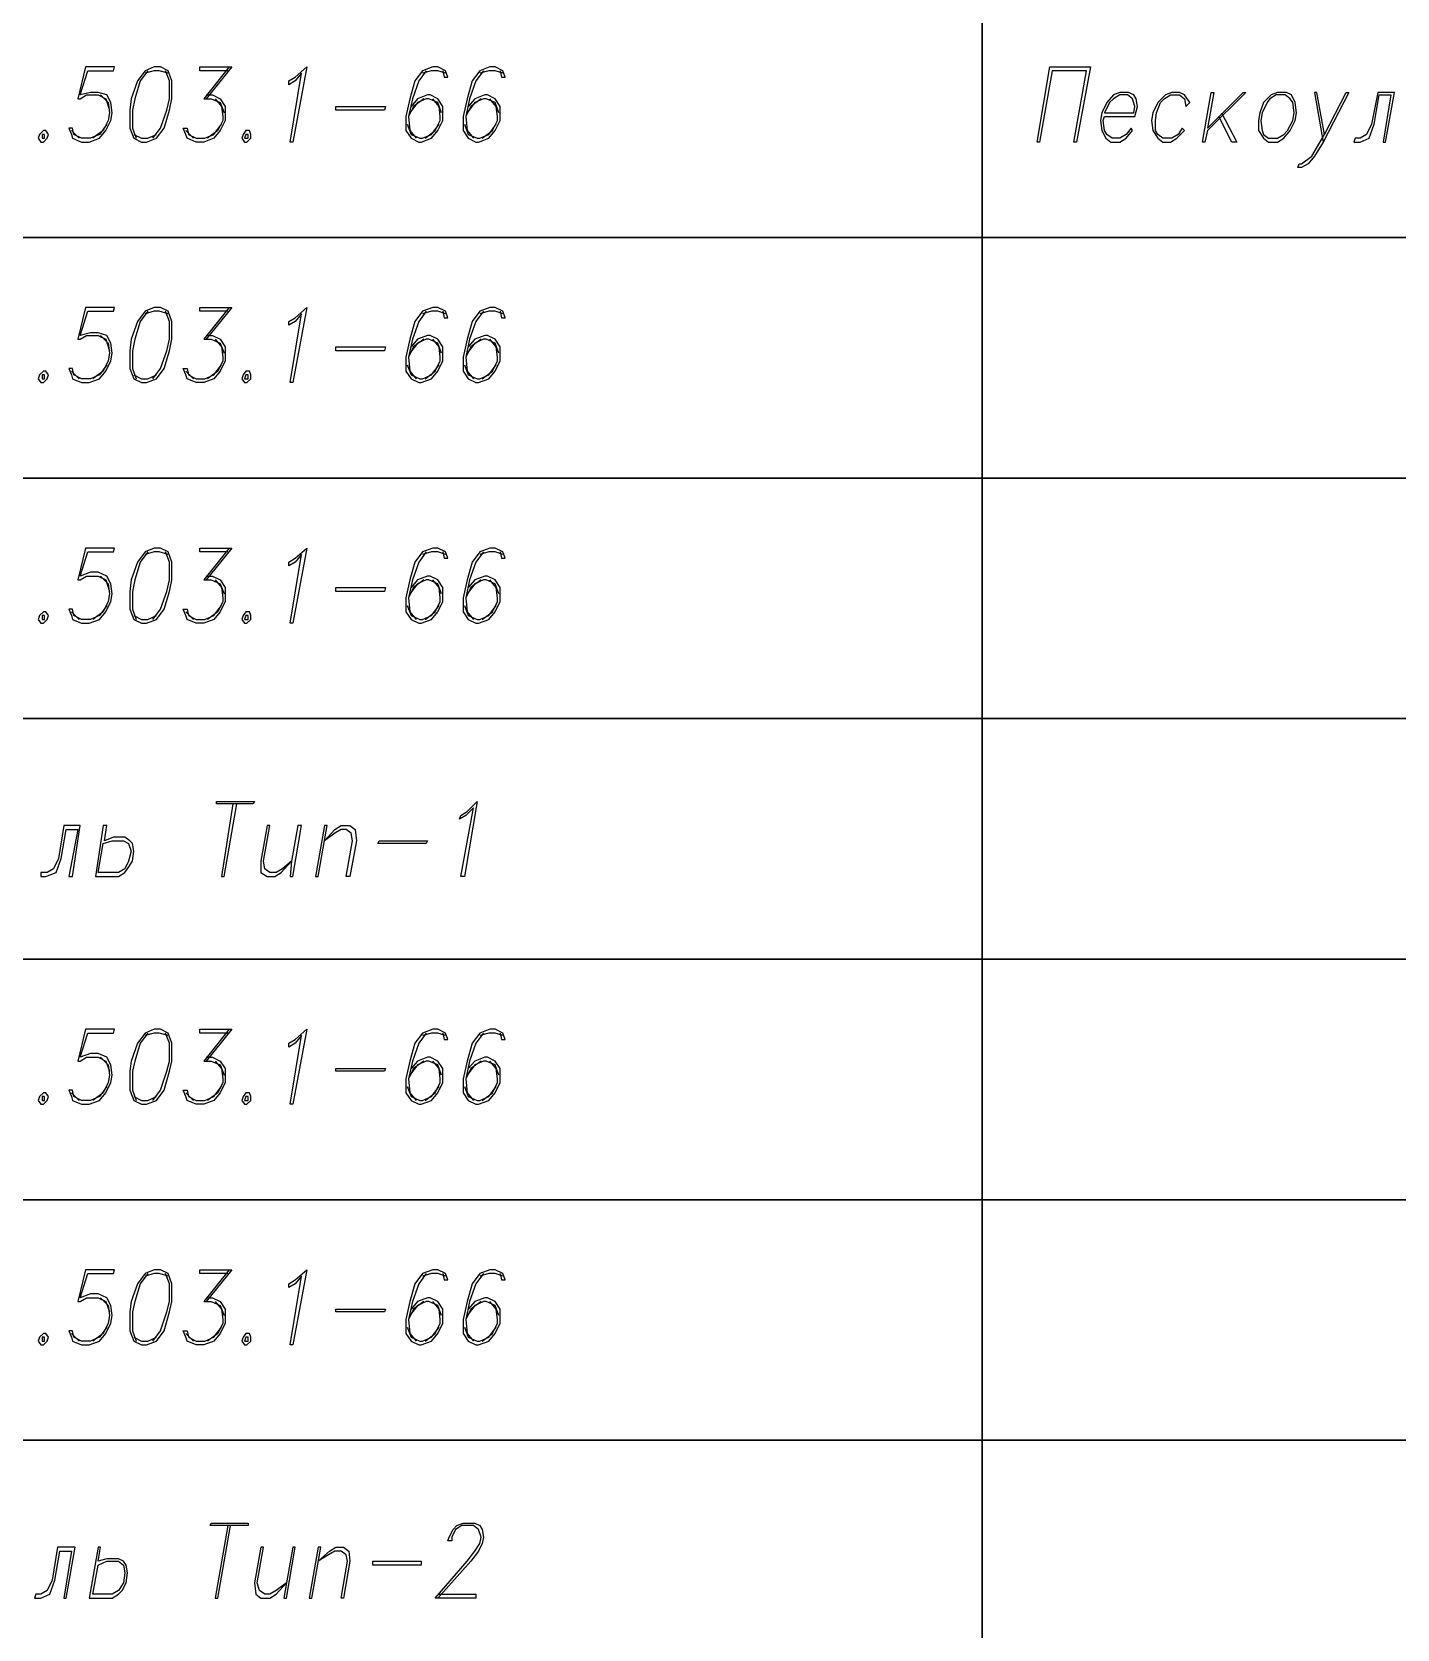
# Model space of a CAD drawing. Header units: millimetres. Extents: x 4241 to 6572, y 870 to 1291.
# Drawn here: x 5737 to 5782.4, y 1027.2 to 1080.4 of the extents above; entities that cross this region are included whole.
import ezdxf

# ---------------------------------------------------------------- set-up
doc = ezdxf.new("R2010")
doc.units = ezdxf.units.MM
doc.layers.add('PDF _0', color=7, linetype='Continuous')

msp = doc.modelspace()

# ---------------------------------------------------------------- linework, layer by layer
at = {"layer": 'PDF _0', "lineweight": 30}
for points in [[(5768.6446, 1176.5266), (5768.6446, 977.5531)], [(5693.6273, 1073.5261), (5883.6259, 1073.5261)], [(5693.6273, 1065.5248), (5883.6259, 1065.5248)], [(5693.6273, 1057.5235), (5883.6259, 1057.5235)], [(5693.6273, 1049.5222), (5883.6259, 1049.5222)], [(5693.6273, 1041.521), (5883.6259, 1041.521)], [(5693.6273, 1033.5197), (5883.6259, 1033.5197)]]:
    msp.add_lwpolyline(points, dxfattribs=at)
at = {"layer": 'PDF _0', "lineweight": 25}
for points in [[(5739.5183, 1077.2939), (5739.2643, 1076.9552), (5738.9679, 1076.8282), (5738.6716, 1076.8282), (5738.4176, 1076.9552), (5738.3752, 1077.1669), (5738.2482, 1077.1669), (5738.3329, 1076.9552), (5738.3752, 1076.8282), (5738.6716, 1076.7012), (5738.9256, 1076.7012), (5739.2643, 1076.8282), (5739.4759, 1077.0822), (5739.6453, 1077.4209), (5739.6876, 1077.6749), (5739.6453, 1078.0135), (5739.5183, 1078.2676), (5739.2219, 1078.3522), (5738.9679, 1078.3522), (5738.6292, 1078.2676), (5738.8832, 1079.0719), (5739.7299, 1079.0719), (5739.7723, 1079.1989), (5738.7986, 1079.1989), (5738.5446, 1078.1406), (5738.6292, 1078.1406), (5738.8409, 1078.2676), (5739.2219, 1078.2676), (5739.4759, 1078.1406), (5739.6029, 1077.7595)], [(5740.873, 1079.0719), (5740.619, 1078.7332), (5740.4496, 1078.1406), (5740.365, 1077.7595), (5740.365, 1077.1669), (5740.492, 1076.8282)], [(5741.5503, 1078.9872), (5741.254, 1079.0719), (5741.0847, 1079.0719), (5740.7883, 1078.9872)], [(5741.0423, 1076.8282), (5741.2963, 1077.1669), (5741.508, 1077.7595), (5741.5927, 1078.1406), (5741.5927, 1078.7332), (5741.4657, 1079.0719)], [(5743.5401, 1079.0719), (5742.6087, 1079.0719), (5742.6087, 1079.1989), (5743.6671, 1079.1989), (5742.8204, 1078.1406)], [(5743.5824, 1079.1989), (5742.7357, 1078.1406), (5742.9897, 1078.1406), (5743.2861, 1078.0135), (5743.4131, 1077.6749)], [(5750.6947, 1079.0719), (5750.737, 1078.8602), (5750.864, 1078.8602), (5750.7793, 1079.0719), (5750.5253, 1079.1989), (5750.356, 1079.1989), (5750.0173, 1079.0719), (5749.7633, 1078.7332), (5749.5939, 1078.1406), (5749.4669, 1077.5479), (5749.4669, 1077.0822), (5749.6363, 1076.8282), (5749.8903, 1076.7012), (5749.975, 1076.7012), (5750.3136, 1076.8282), (5750.5253, 1077.0822), (5750.6947, 1077.4209), (5750.6947, 1077.5479), (5750.6947, 1077.8865), (5750.5253, 1078.1406), (5750.2713, 1078.2676), (5750.1866, 1078.2676), (5749.848, 1078.1406), (5749.6363, 1077.8865)], [(5750.1443, 1079.0719), (5749.8903, 1078.7332), (5749.6786, 1078.1406), (5749.5516, 1077.5479), (5749.5939, 1077.0822), (5749.8056, 1076.8282)], [(5750.7793, 1078.9872), (5750.5253, 1079.0719), (5750.3136, 1079.0719), (5750.0173, 1078.9872)], [(5752.5997, 1079.0719), (5752.6421, 1078.8602), (5752.7691, 1078.8602), (5752.6844, 1079.0719), (5752.4304, 1079.1989), (5752.261, 1079.1989), (5751.9224, 1079.0719), (5751.6684, 1078.7332), (5751.499, 1078.1406), (5751.372, 1077.5479), (5751.372, 1077.0822), (5751.5414, 1076.8282), (5751.7954, 1076.7012), (5751.88, 1076.7012), (5752.2187, 1076.8282), (5752.4304, 1077.0822), (5752.5997, 1077.4209), (5752.5997, 1077.5479), (5752.5997, 1077.8865), (5752.4304, 1078.1406), (5752.1764, 1078.2676), (5752.0917, 1078.2676), (5751.753, 1078.1406), (5751.5414, 1077.8865)], [(5752.0494, 1079.0719), (5751.7954, 1078.7332), (5751.5837, 1078.1406), (5751.4567, 1077.5479), (5751.499, 1077.0822), (5751.7107, 1076.8282)], [(5752.6844, 1078.9872), (5752.4304, 1079.0719), (5752.2187, 1079.0719), (5751.9224, 1078.9872)], [(5739.3066, 1078.2676), (5739.5606, 1078.0135), (5739.6029, 1077.6749), (5739.5606, 1077.4209), (5739.3913, 1077.0822), (5739.0526, 1076.8282)], [(5742.8204, 1078.2676), (5743.0321, 1078.2676), (5743.2861, 1078.1406), (5743.4554, 1077.8865), (5743.4554, 1077.5479), (5743.4554, 1077.4209), (5743.2861, 1077.0822), (5743.0744, 1076.8282), (5742.7357, 1076.7012), (5742.4817, 1076.7012), (5742.1854, 1076.8282), (5742.143, 1076.9552), (5742.0584, 1077.1669), (5742.1854, 1077.1669), (5742.2277, 1076.9552), (5742.4817, 1076.8282), (5742.778, 1076.8282), (5743.0744, 1076.9552), (5743.3284, 1077.2939)], [(5743.1167, 1078.1406), (5743.3284, 1077.8865), (5743.3707, 1077.5479), (5743.3707, 1077.4209), (5743.2014, 1077.0822), (5742.8627, 1076.8282)], [(5750.0596, 1078.1406), (5749.721, 1077.8865), (5749.5516, 1077.5479)], [(5750.6523, 1077.6749), (5750.5253, 1078.0135), (5750.229, 1078.1406), (5750.1443, 1078.1406), (5749.848, 1078.0135), (5749.5939, 1077.6749)], [(5750.102, 1076.8282), (5750.4406, 1077.0822), (5750.61, 1077.4209), (5750.61, 1077.5479), (5750.5677, 1077.8865), (5750.356, 1078.1406)], [(5751.9647, 1078.1406), (5751.626, 1077.8865), (5751.4567, 1077.5479)], [(5752.5574, 1077.6749), (5752.4304, 1078.0135), (5752.134, 1078.1406), (5752.0494, 1078.1406), (5751.753, 1078.0135), (5751.499, 1077.6749)], [(5752.007, 1076.8282), (5752.3457, 1077.0822), (5752.5151, 1077.4209), (5752.5151, 1077.5479), (5752.4727, 1077.8865), (5752.261, 1078.1406)], [(5780.0327, 1076.9552), (5780.7524, 1078.3522), (5780.837, 1078.3522), (5779.9903, 1076.7012), (5779.694, 1076.2355), (5779.4823, 1075.9815), (5779.2706, 1075.8545), (5779.1436, 1075.8545), (5779.186, 1075.9815), (5779.2706, 1075.9815), (5779.6093, 1076.2355), (5780.0327, 1076.9552), (5779.7787, 1078.3522), (5779.694, 1078.3522), (5779.9903, 1076.7012)], [(5776.6036, 1077.6749), (5777.1116, 1076.7012), (5776.9422, 1076.7012), (5776.5189, 1077.5479)], [(5738.5869, 1076.8282), (5738.3329, 1077.0822)], [(5740.4073, 1076.9552), (5740.6613, 1076.8282), (5740.873, 1076.8282), (5741.1693, 1076.9552)], [(5742.397, 1076.8282), (5742.143, 1077.0822)], [(5749.5093, 1077.2939), (5749.6363, 1076.9552), (5749.9326, 1076.8282), (5750.0173, 1076.8282), (5750.3136, 1076.9552), (5750.5677, 1077.2939)], [(5751.4143, 1077.2939), (5751.5414, 1076.9552), (5751.8377, 1076.8282), (5751.9224, 1076.8282), (5752.2187, 1076.9552), (5752.4727, 1077.2939)], [(5739.5183, 1069.2926), (5739.2643, 1068.9539), (5738.9679, 1068.8269), (5738.6716, 1068.8269), (5738.4176, 1068.9539), (5738.3752, 1069.1656), (5738.2482, 1069.1656), (5738.3329, 1068.9539), (5738.3752, 1068.8269), (5738.6716, 1068.6999), (5738.9256, 1068.6999), (5739.2643, 1068.8269), (5739.4759, 1069.0809), (5739.6453, 1069.4196), (5739.6876, 1069.6736), (5739.6453, 1070.0123), (5739.5183, 1070.2663), (5739.2219, 1070.351), (5738.9679, 1070.351), (5738.6292, 1070.2663), (5738.8832, 1071.0706), (5739.7299, 1071.0706), (5739.7723, 1071.1976), (5738.7986, 1071.1976), (5738.5446, 1070.1393), (5738.6292, 1070.1393), (5738.8409, 1070.2663), (5739.2219, 1070.2663), (5739.4759, 1070.1393), (5739.6029, 1069.7583)], [(5740.873, 1071.0706), (5740.619, 1070.732), (5740.4496, 1070.1393), (5740.365, 1069.7583), (5740.365, 1069.1656), (5740.492, 1068.8269)], [(5741.5503, 1070.986), (5741.254, 1071.0706), (5741.0847, 1071.0706), (5740.7883, 1070.986)], [(5741.0423, 1068.8269), (5741.2963, 1069.1656), (5741.508, 1069.7583), (5741.5927, 1070.1393), (5741.5927, 1070.732), (5741.4657, 1071.0706)], [(5743.5401, 1071.0706), (5742.6087, 1071.0706), (5742.6087, 1071.1976), (5743.6671, 1071.1976), (5742.8204, 1070.1393)], [(5743.5824, 1071.1976), (5742.7357, 1070.1393), (5742.9897, 1070.1393), (5743.2861, 1070.0123), (5743.4131, 1069.6736)], [(5750.6947, 1071.0706), (5750.737, 1070.859), (5750.864, 1070.859), (5750.7793, 1071.0706), (5750.5253, 1071.1976), (5750.356, 1071.1976), (5750.0173, 1071.0706), (5749.7633, 1070.732), (5749.5939, 1070.1393), (5749.4669, 1069.5466), (5749.4669, 1069.0809), (5749.6363, 1068.8269), (5749.8903, 1068.6999), (5749.975, 1068.6999), (5750.3136, 1068.8269), (5750.5253, 1069.0809), (5750.6947, 1069.4196), (5750.6947, 1069.5466), (5750.6947, 1069.8853), (5750.5253, 1070.1393), (5750.2713, 1070.2663), (5750.1866, 1070.2663), (5749.848, 1070.1393), (5749.6363, 1069.8853)], [(5750.1443, 1071.0706), (5749.8903, 1070.732), (5749.6786, 1070.1393), (5749.5516, 1069.5466), (5749.5939, 1069.0809), (5749.8056, 1068.8269)], [(5750.7793, 1070.986), (5750.5253, 1071.0706), (5750.3136, 1071.0706), (5750.0173, 1070.986)], [(5752.5997, 1071.0706), (5752.6421, 1070.859), (5752.7691, 1070.859), (5752.6844, 1071.0706), (5752.4304, 1071.1976), (5752.261, 1071.1976), (5751.9224, 1071.0706), (5751.6684, 1070.732), (5751.499, 1070.1393), (5751.372, 1069.5466), (5751.372, 1069.0809), (5751.5414, 1068.8269), (5751.7954, 1068.6999), (5751.88, 1068.6999), (5752.2187, 1068.8269), (5752.4304, 1069.0809), (5752.5997, 1069.4196), (5752.5997, 1069.5466), (5752.5997, 1069.8853), (5752.4304, 1070.1393), (5752.1764, 1070.2663), (5752.0917, 1070.2663), (5751.753, 1070.1393), (5751.5414, 1069.8853)], [(5752.0494, 1071.0706), (5751.7954, 1070.732), (5751.5837, 1070.1393), (5751.4567, 1069.5466), (5751.499, 1069.0809), (5751.7107, 1068.8269)], [(5752.6844, 1070.986), (5752.4304, 1071.0706), (5752.2187, 1071.0706), (5751.9224, 1070.986)], [(5739.3066, 1070.2663), (5739.5606, 1070.0123), (5739.6029, 1069.6736), (5739.5606, 1069.4196), (5739.3913, 1069.0809), (5739.0526, 1068.8269)], [(5742.8204, 1070.2663), (5743.0321, 1070.2663), (5743.2861, 1070.1393), (5743.4554, 1069.8853), (5743.4554, 1069.5466), (5743.4554, 1069.4196), (5743.2861, 1069.0809), (5743.0744, 1068.8269), (5742.7357, 1068.6999), (5742.4817, 1068.6999), (5742.1854, 1068.8269), (5742.143, 1068.9539), (5742.0584, 1069.1656), (5742.1854, 1069.1656), (5742.2277, 1068.9539), (5742.4817, 1068.8269), (5742.778, 1068.8269), (5743.0744, 1068.9539), (5743.3284, 1069.2926)], [(5743.1167, 1070.1393), (5743.3284, 1069.8853), (5743.3707, 1069.5466), (5743.3707, 1069.4196), (5743.2014, 1069.0809), (5742.8627, 1068.8269)], [(5750.0596, 1070.1393), (5749.721, 1069.8853), (5749.5516, 1069.5466)], [(5750.6523, 1069.6736), (5750.5253, 1070.0123), (5750.229, 1070.1393), (5750.1443, 1070.1393), (5749.848, 1070.0123), (5749.5939, 1069.6736)], [(5750.102, 1068.8269), (5750.4406, 1069.0809), (5750.61, 1069.4196), (5750.61, 1069.5466), (5750.5677, 1069.8853), (5750.356, 1070.1393)], [(5751.9647, 1070.1393), (5751.626, 1069.8853), (5751.4567, 1069.5466)], [(5752.5574, 1069.6736), (5752.4304, 1070.0123), (5752.134, 1070.1393), (5752.0494, 1070.1393), (5751.753, 1070.0123), (5751.499, 1069.6736)], [(5752.007, 1068.8269), (5752.3457, 1069.0809), (5752.5151, 1069.4196), (5752.5151, 1069.5466), (5752.4727, 1069.8853), (5752.261, 1070.1393)], [(5738.5869, 1068.8269), (5738.3329, 1069.0809)], [(5740.4073, 1068.9539), (5740.6613, 1068.8269), (5740.873, 1068.8269), (5741.1693, 1068.9539)], [(5742.397, 1068.8269), (5742.143, 1069.0809)], [(5749.5093, 1069.2926), (5749.6363, 1068.9539), (5749.9326, 1068.8269), (5750.0173, 1068.8269), (5750.3136, 1068.9539), (5750.5677, 1069.2926)], [(5751.4143, 1069.2926), (5751.5414, 1068.9539), (5751.8377, 1068.8269), (5751.9224, 1068.8269), (5752.2187, 1068.9539), (5752.4727, 1069.2926)], [(5739.5183, 1061.2913), (5739.2643, 1060.9526), (5738.9679, 1060.8256), (5738.6716, 1060.8256), (5738.4176, 1060.9526), (5738.3752, 1061.1643), (5738.2482, 1061.1643), (5738.3329, 1060.9526), (5738.3752, 1060.8256), (5738.6716, 1060.6986), (5738.9256, 1060.6986), (5739.2643, 1060.8256), (5739.4759, 1061.0796), (5739.6453, 1061.4183), (5739.6876, 1061.6723), (5739.6453, 1062.011), (5739.5183, 1062.265), (5739.2219, 1062.392), (5738.9679, 1062.392), (5738.6292, 1062.265), (5738.8832, 1063.0694), (5739.7299, 1063.0694), (5739.7723, 1063.1964), (5738.7986, 1063.1964), (5738.5446, 1062.138), (5738.6292, 1062.138), (5738.8409, 1062.265), (5739.2219, 1062.265), (5739.4759, 1062.138), (5739.6029, 1061.757)], [(5740.873, 1063.0694), (5740.619, 1062.7307), (5740.4496, 1062.138), (5740.365, 1061.757), (5740.365, 1061.1643), (5740.492, 1060.8256)], [(5741.5503, 1062.9847), (5741.254, 1063.0694), (5741.0847, 1063.0694), (5740.7883, 1062.9847)], [(5741.0423, 1060.8256), (5741.2963, 1061.1643), (5741.508, 1061.757), (5741.5927, 1062.138), (5741.5927, 1062.7307), (5741.4657, 1063.0694)], [(5743.5401, 1063.0694), (5742.6087, 1063.0694), (5742.6087, 1063.1964), (5743.6671, 1063.1964), (5742.8204, 1062.138)], [(5743.5824, 1063.1964), (5742.7357, 1062.138), (5742.9897, 1062.138), (5743.2861, 1062.011), (5743.4131, 1061.6723)], [(5750.6947, 1063.0694), (5750.737, 1062.8577), (5750.864, 1062.8577), (5750.7793, 1063.0694), (5750.5253, 1063.1964), (5750.356, 1063.1964), (5750.0173, 1063.0694), (5749.7633, 1062.7307), (5749.5939, 1062.138), (5749.4669, 1061.5453), (5749.4669, 1061.0796), (5749.6363, 1060.8256), (5749.8903, 1060.6986), (5749.975, 1060.6986), (5750.3136, 1060.8256), (5750.5253, 1061.0796), (5750.6947, 1061.4183), (5750.6947, 1061.5453), (5750.6947, 1061.884), (5750.5253, 1062.138), (5750.2713, 1062.265), (5750.1866, 1062.265), (5749.848, 1062.138), (5749.6363, 1061.884)], [(5750.1443, 1063.0694), (5749.8903, 1062.7307), (5749.6786, 1062.138), (5749.5516, 1061.5453), (5749.5939, 1061.0796), (5749.8056, 1060.8256)], [(5750.7793, 1062.9847), (5750.5253, 1063.0694), (5750.3136, 1063.0694), (5750.0173, 1062.9847)], [(5752.5997, 1063.0694), (5752.6421, 1062.8577), (5752.7691, 1062.8577), (5752.6844, 1063.0694), (5752.4304, 1063.1964), (5752.261, 1063.1964), (5751.9224, 1063.0694), (5751.6684, 1062.7307), (5751.499, 1062.138), (5751.372, 1061.5453), (5751.372, 1061.0796), (5751.5414, 1060.8256), (5751.7954, 1060.6986), (5751.88, 1060.6986), (5752.2187, 1060.8256), (5752.4304, 1061.0796), (5752.5997, 1061.4183), (5752.5997, 1061.5453), (5752.5997, 1061.884), (5752.4304, 1062.138), (5752.1764, 1062.265), (5752.0917, 1062.265), (5751.753, 1062.138), (5751.5414, 1061.884)], [(5752.0494, 1063.0694), (5751.7954, 1062.7307), (5751.5837, 1062.138), (5751.4567, 1061.5453), (5751.499, 1061.0796), (5751.7107, 1060.8256)], [(5752.6844, 1062.9847), (5752.4304, 1063.0694), (5752.2187, 1063.0694), (5751.9224, 1062.9847)], [(5739.3066, 1062.265), (5739.5606, 1062.011), (5739.6029, 1061.6723), (5739.5606, 1061.4183), (5739.3913, 1061.0796), (5739.0526, 1060.8256)], [(5742.8204, 1062.265), (5743.0321, 1062.265), (5743.2861, 1062.138), (5743.4554, 1061.884), (5743.4554, 1061.5453), (5743.4554, 1061.4183), (5743.2861, 1061.0796), (5743.0744, 1060.8256), (5742.7357, 1060.6986), (5742.4817, 1060.6986), (5742.1854, 1060.8256), (5742.143, 1060.9526), (5742.0584, 1061.1643), (5742.1854, 1061.1643), (5742.2277, 1060.9526), (5742.4817, 1060.8256), (5742.778, 1060.8256), (5743.0744, 1060.9526), (5743.3284, 1061.2913)], [(5743.1167, 1062.138), (5743.3284, 1061.884), (5743.3707, 1061.5453), (5743.3707, 1061.4183), (5743.2014, 1061.0796), (5742.8627, 1060.8256)], [(5750.0596, 1062.138), (5749.721, 1061.884), (5749.5516, 1061.5453)], [(5750.6523, 1061.6723), (5750.5253, 1062.011), (5750.229, 1062.138), (5750.1443, 1062.138), (5749.848, 1062.011), (5749.5939, 1061.6723)], [(5750.102, 1060.8256), (5750.4406, 1061.0796), (5750.61, 1061.4183), (5750.61, 1061.5453), (5750.5677, 1061.884), (5750.356, 1062.138)], [(5751.9647, 1062.138), (5751.626, 1061.884), (5751.4567, 1061.5453)], [(5752.5574, 1061.6723), (5752.4304, 1062.011), (5752.134, 1062.138), (5752.0494, 1062.138), (5751.753, 1062.011), (5751.499, 1061.6723)], [(5752.007, 1060.8256), (5752.3457, 1061.0796), (5752.5151, 1061.4183), (5752.5151, 1061.5453), (5752.4727, 1061.884), (5752.261, 1062.138)], [(5738.5869, 1060.8256), (5738.3329, 1061.0796)], [(5740.4073, 1060.9526), (5740.6613, 1060.8256), (5740.873, 1060.8256), (5741.1693, 1060.9526)], [(5742.397, 1060.8256), (5742.143, 1061.0796)], [(5749.5093, 1061.2913), (5749.6363, 1060.9526), (5749.9326, 1060.8256), (5750.0173, 1060.8256), (5750.3136, 1060.9526), (5750.5677, 1061.2913)], [(5751.4143, 1061.2913), (5751.5414, 1060.9526), (5751.8377, 1060.8256), (5751.9224, 1060.8256), (5752.2187, 1060.9526), (5752.4727, 1061.2913)], [(5743.7094, 1054.6871), (5743.3284, 1052.274), (5743.4131, 1052.274), (5743.8364, 1054.6871)], [(5739.5183, 1045.2887), (5739.2643, 1044.9501), (5738.9679, 1044.8231), (5738.6716, 1044.8231), (5738.4176, 1044.9501), (5738.3752, 1045.1617), (5738.2482, 1045.1617), (5738.3329, 1044.9501), (5738.3752, 1044.8231), (5738.6716, 1044.6961), (5738.9256, 1044.6961), (5739.2643, 1044.8231), (5739.4759, 1045.0771), (5739.6453, 1045.4158), (5739.6876, 1045.6698), (5739.6453, 1046.0084), (5739.5183, 1046.2624), (5739.2219, 1046.3895), (5738.9679, 1046.3895), (5738.6292, 1046.2624), (5738.8832, 1047.0668), (5739.7299, 1047.0668), (5739.7723, 1047.1938), (5738.7986, 1047.1938), (5738.5446, 1046.1354), (5738.6292, 1046.1354), (5738.8409, 1046.2624), (5739.2219, 1046.2624), (5739.4759, 1046.1354), (5739.6029, 1045.7968)], [(5740.873, 1047.0668), (5740.619, 1046.7281), (5740.4496, 1046.1354), (5740.365, 1045.7968), (5740.365, 1045.1617), (5740.492, 1044.8231)], [(5741.5503, 1046.9821), (5741.254, 1047.0668), (5741.0847, 1047.0668), (5740.7883, 1046.9821)], [(5741.0423, 1044.8231), (5741.2963, 1045.1617), (5741.508, 1045.7968), (5741.5927, 1046.1354), (5741.5927, 1046.7281), (5741.4657, 1047.0668)], [(5743.5401, 1047.0668), (5742.6087, 1047.0668), (5742.6087, 1047.1938), (5743.6671, 1047.1938), (5742.8204, 1046.1354)], [(5743.5824, 1047.1938), (5742.7357, 1046.1354), (5742.9897, 1046.1354), (5743.2861, 1046.0084), (5743.4131, 1045.6698)], [(5750.6947, 1047.0668), (5750.737, 1046.8551), (5750.864, 1046.8551), (5750.7793, 1047.0668), (5750.5253, 1047.1938), (5750.356, 1047.1938), (5750.0173, 1047.0668), (5749.7633, 1046.7281), (5749.5939, 1046.1354), (5749.4669, 1045.5428), (5749.4669, 1045.0771), (5749.6363, 1044.8231), (5749.8903, 1044.6961), (5749.975, 1044.6961), (5750.3136, 1044.8231), (5750.5253, 1045.0771), (5750.6947, 1045.4158), (5750.6947, 1045.5428), (5750.6947, 1045.8814), (5750.5253, 1046.1354), (5750.2713, 1046.2624), (5750.1866, 1046.2624), (5749.848, 1046.1354), (5749.6363, 1045.8814)], [(5750.1443, 1047.0668), (5749.8903, 1046.7281), (5749.6786, 1046.1354), (5749.5516, 1045.5428), (5749.5939, 1045.0771), (5749.8056, 1044.8231)], [(5750.7793, 1046.9821), (5750.5253, 1047.0668), (5750.3136, 1047.0668), (5750.0173, 1046.9821)], [(5752.5997, 1047.0668), (5752.6421, 1046.8551), (5752.7691, 1046.8551), (5752.6844, 1047.0668), (5752.4304, 1047.1938), (5752.261, 1047.1938), (5751.9224, 1047.0668), (5751.6684, 1046.7281), (5751.499, 1046.1354), (5751.372, 1045.5428), (5751.372, 1045.0771), (5751.5414, 1044.8231), (5751.7954, 1044.6961), (5751.88, 1044.6961), (5752.2187, 1044.8231), (5752.4304, 1045.0771), (5752.5997, 1045.4158), (5752.5997, 1045.5428), (5752.5997, 1045.8814), (5752.4304, 1046.1354), (5752.1764, 1046.2624), (5752.0917, 1046.2624), (5751.753, 1046.1354), (5751.5414, 1045.8814)], [(5752.0494, 1047.0668), (5751.7954, 1046.7281), (5751.5837, 1046.1354), (5751.4567, 1045.5428), (5751.499, 1045.0771), (5751.7107, 1044.8231)], [(5752.6844, 1046.9821), (5752.4304, 1047.0668), (5752.2187, 1047.0668), (5751.9224, 1046.9821)], [(5739.3066, 1046.2624), (5739.5606, 1046.0084), (5739.6029, 1045.6698), (5739.5606, 1045.4158), (5739.3913, 1045.0771), (5739.0526, 1044.8231)], [(5742.8204, 1046.2624), (5743.0321, 1046.2624), (5743.2861, 1046.1354), (5743.4554, 1045.8814), (5743.4554, 1045.5428), (5743.4554, 1045.4158), (5743.2861, 1045.0771), (5743.0744, 1044.8231), (5742.7357, 1044.6961), (5742.4817, 1044.6961), (5742.1854, 1044.8231), (5742.143, 1044.9501), (5742.0584, 1045.1617), (5742.1854, 1045.1617), (5742.2277, 1044.9501), (5742.4817, 1044.8231), (5742.778, 1044.8231), (5743.0744, 1044.9501), (5743.3284, 1045.2887)], [(5743.1167, 1046.1354), (5743.3284, 1045.8814), (5743.3707, 1045.5428), (5743.3707, 1045.4158), (5743.2014, 1045.0771), (5742.8627, 1044.8231)], [(5750.0596, 1046.1354), (5749.721, 1045.8814), (5749.5516, 1045.5428)], [(5750.6523, 1045.6698), (5750.5253, 1046.0084), (5750.229, 1046.1354), (5750.1443, 1046.1354), (5749.848, 1046.0084), (5749.5939, 1045.6698)], [(5750.102, 1044.8231), (5750.4406, 1045.0771), (5750.61, 1045.4158), (5750.61, 1045.5428), (5750.5677, 1045.8814), (5750.356, 1046.1354)], [(5751.9647, 1046.1354), (5751.626, 1045.8814), (5751.4567, 1045.5428)], [(5752.5574, 1045.6698), (5752.4304, 1046.0084), (5752.134, 1046.1354), (5752.0494, 1046.1354), (5751.753, 1046.0084), (5751.499, 1045.6698)], [(5752.007, 1044.8231), (5752.3457, 1045.0771), (5752.5151, 1045.4158), (5752.5151, 1045.5428), (5752.4727, 1045.8814), (5752.261, 1046.1354)], [(5738.5869, 1044.8231), (5738.3329, 1045.0771)], [(5740.4073, 1044.9501), (5740.6613, 1044.8231), (5740.873, 1044.8231), (5741.1693, 1044.9501)], [(5742.397, 1044.8231), (5742.143, 1045.0771)], [(5749.5093, 1045.2887), (5749.6363, 1044.9501), (5749.9326, 1044.8231), (5750.0173, 1044.8231), (5750.3136, 1044.9501), (5750.5677, 1045.2887)], [(5751.4143, 1045.2887), (5751.5414, 1044.9501), (5751.8377, 1044.8231), (5751.9224, 1044.8231), (5752.2187, 1044.9501), (5752.4727, 1045.2887)], [(5739.5183, 1037.2875), (5739.2643, 1036.9488), (5738.9679, 1036.8218), (5738.6716, 1036.8218), (5738.4176, 1036.9488), (5738.3752, 1037.1605), (5738.2482, 1037.1605), (5738.3329, 1036.9488), (5738.3752, 1036.8218), (5738.6716, 1036.6948), (5738.9256, 1036.6948), (5739.2643, 1036.8218), (5739.4759, 1037.0758), (5739.6453, 1037.4145), (5739.6876, 1037.6685), (5739.6453, 1038.0072), (5739.5183, 1038.2612), (5739.2219, 1038.3882), (5738.9679, 1038.3882), (5738.6292, 1038.2612), (5738.8832, 1039.0655), (5739.7299, 1039.0655), (5739.7723, 1039.1925), (5738.7986, 1039.1925), (5738.5446, 1038.1342), (5738.6292, 1038.1342), (5738.8409, 1038.2612), (5739.2219, 1038.2612), (5739.4759, 1038.1342), (5739.6029, 1037.7955)], [(5740.873, 1039.0655), (5740.619, 1038.7269), (5740.4496, 1038.1342), (5740.365, 1037.7955), (5740.365, 1037.1605), (5740.492, 1036.8218)], [(5741.5503, 1038.9809), (5741.254, 1039.0655), (5741.0847, 1039.0655), (5740.7883, 1038.9809)], [(5741.0423, 1036.8218), (5741.2963, 1037.1605), (5741.508, 1037.7955), (5741.5927, 1038.1342), (5741.5927, 1038.7269), (5741.4657, 1039.0655)], [(5743.5401, 1039.0655), (5742.6087, 1039.0655), (5742.6087, 1039.1925), (5743.6671, 1039.1925), (5742.8204, 1038.1342)], [(5743.5824, 1039.1925), (5742.7357, 1038.1342), (5742.9897, 1038.1342), (5743.2861, 1038.0072), (5743.4131, 1037.6685)], [(5750.6947, 1039.0655), (5750.737, 1038.8539), (5750.864, 1038.8539), (5750.7793, 1039.0655), (5750.5253, 1039.1925), (5750.356, 1039.1925), (5750.0173, 1039.0655), (5749.7633, 1038.7269), (5749.5939, 1038.1342), (5749.4669, 1037.5415), (5749.4669, 1037.0758), (5749.6363, 1036.8218), (5749.8903, 1036.6948), (5749.975, 1036.6948), (5750.3136, 1036.8218), (5750.5253, 1037.0758), (5750.6947, 1037.4145), (5750.6947, 1037.5415), (5750.6947, 1037.8802), (5750.5253, 1038.1342), (5750.2713, 1038.2612), (5750.1866, 1038.2612), (5749.848, 1038.1342), (5749.6363, 1037.8802)], [(5750.1443, 1039.0655), (5749.8903, 1038.7269), (5749.6786, 1038.1342), (5749.5516, 1037.5415), (5749.5939, 1037.0758), (5749.8056, 1036.8218)], [(5750.7793, 1038.9809), (5750.5253, 1039.0655), (5750.3136, 1039.0655), (5750.0173, 1038.9809)], [(5752.5997, 1039.0655), (5752.6421, 1038.8539), (5752.7691, 1038.8539), (5752.6844, 1039.0655), (5752.4304, 1039.1925), (5752.261, 1039.1925), (5751.9224, 1039.0655), (5751.6684, 1038.7269), (5751.499, 1038.1342), (5751.372, 1037.5415), (5751.372, 1037.0758), (5751.5414, 1036.8218), (5751.7954, 1036.6948), (5751.88, 1036.6948), (5752.2187, 1036.8218), (5752.4304, 1037.0758), (5752.5997, 1037.4145), (5752.5997, 1037.5415), (5752.5997, 1037.8802), (5752.4304, 1038.1342), (5752.1764, 1038.2612), (5752.0917, 1038.2612), (5751.753, 1038.1342), (5751.5414, 1037.8802)], [(5752.0494, 1039.0655), (5751.7954, 1038.7269), (5751.5837, 1038.1342), (5751.4567, 1037.5415), (5751.499, 1037.0758), (5751.7107, 1036.8218)], [(5752.6844, 1038.9809), (5752.4304, 1039.0655), (5752.2187, 1039.0655), (5751.9224, 1038.9809)], [(5739.3066, 1038.2612), (5739.5606, 1038.0072), (5739.6029, 1037.6685), (5739.5606, 1037.4145), (5739.3913, 1037.0758), (5739.0526, 1036.8218)], [(5742.8204, 1038.2612), (5743.0321, 1038.2612), (5743.2861, 1038.1342), (5743.4554, 1037.8802), (5743.4554, 1037.5415), (5743.4554, 1037.4145), (5743.2861, 1037.0758), (5743.0744, 1036.8218), (5742.7357, 1036.6948), (5742.4817, 1036.6948), (5742.1854, 1036.8218), (5742.143, 1036.9488), (5742.0584, 1037.1605), (5742.1854, 1037.1605), (5742.2277, 1036.9488), (5742.4817, 1036.8218), (5742.778, 1036.8218), (5743.0744, 1036.9488), (5743.3284, 1037.2875)], [(5743.1167, 1038.1342), (5743.3284, 1037.8802), (5743.3707, 1037.5415), (5743.3707, 1037.4145), (5743.2014, 1037.0758), (5742.8627, 1036.8218)], [(5750.0596, 1038.1342), (5749.721, 1037.8802), (5749.5516, 1037.5415)], [(5750.6523, 1037.6685), (5750.5253, 1038.0072), (5750.229, 1038.1342), (5750.1443, 1038.1342), (5749.848, 1038.0072), (5749.5939, 1037.6685)], [(5750.102, 1036.8218), (5750.4406, 1037.0758), (5750.61, 1037.4145), (5750.61, 1037.5415), (5750.5677, 1037.8802), (5750.356, 1038.1342)], [(5751.9647, 1038.1342), (5751.626, 1037.8802), (5751.4567, 1037.5415)], [(5752.5574, 1037.6685), (5752.4304, 1038.0072), (5752.134, 1038.1342), (5752.0494, 1038.1342), (5751.753, 1038.0072), (5751.499, 1037.6685)], [(5752.007, 1036.8218), (5752.3457, 1037.0758), (5752.5151, 1037.4145), (5752.5151, 1037.5415), (5752.4727, 1037.8802), (5752.261, 1038.1342)], [(5738.5869, 1036.8218), (5738.3329, 1037.0758)], [(5740.4073, 1036.9488), (5740.6613, 1036.8218), (5740.873, 1036.8218), (5741.1693, 1036.9488)], [(5742.397, 1036.8218), (5742.143, 1037.0758)], [(5749.5093, 1037.2875), (5749.6363, 1036.9488), (5749.9326, 1036.8218), (5750.0173, 1036.8218), (5750.3136, 1036.9488), (5750.5677, 1037.2875)], [(5751.4143, 1037.2875), (5751.5414, 1036.9488), (5751.8377, 1036.8218), (5751.9224, 1036.8218), (5752.2187, 1036.9488), (5752.4727, 1037.2875)], [(5743.5401, 1030.6832), (5743.1167, 1028.2702), (5743.2014, 1028.2702), (5743.6247, 1030.6832)], [(5750.5677, 1028.3972), (5751.7954, 1028.3972), (5751.7954, 1028.2702), (5750.4406, 1028.2702), (5751.499, 1029.4979), (5751.753, 1029.8365), (5751.9224, 1030.0906), (5751.9647, 1030.3022), (5751.88, 1030.5562), (5751.7107, 1030.6832), (5751.3297, 1030.6832), (5751.118, 1030.5562), (5750.991, 1030.3022), (5750.991, 1030.1752), (5750.864, 1030.1752), (5750.9063, 1030.3022), (5751.0333, 1030.5562), (5751.1603, 1030.6832), (5751.372, 1030.7679), (5751.753, 1030.7679), (5751.9224, 1030.6832), (5752.007, 1030.5562), (5752.0494, 1030.3022), (5752.007, 1030.0906), (5751.88, 1029.8365), (5751.626, 1029.4979), (5750.5253, 1028.2702)]]:
    msp.add_lwpolyline(points, dxfattribs=at)
for points in [[(5741.0847, 1079.1989), (5740.7883, 1079.0719), (5740.5343, 1078.7332), (5740.3226, 1078.1406), (5740.2803, 1077.7595), (5740.2803, 1077.1669), (5740.4073, 1076.8282), (5740.6613, 1076.7012), (5740.8306, 1076.7012), (5741.1693, 1076.8282), (5741.4233, 1077.1669), (5741.5927, 1077.7595), (5741.6773, 1078.1406), (5741.6773, 1078.7332), (5741.5503, 1079.0719), (5741.2963, 1079.1989)], [(5745.6991, 1076.7012), (5745.6145, 1076.7012), (5745.9955, 1078.9872), (5745.7838, 1078.7332), (5745.5721, 1078.6062), (5745.5721, 1078.7332), (5745.7838, 1078.8602), (5746.1648, 1079.1989)], [(5770.5497, 1076.7012), (5770.465, 1076.7012), (5770.8884, 1079.1989), (5772.2431, 1079.1989), (5771.7774, 1076.7012), (5771.6927, 1076.7012), (5772.1161, 1079.0719), (5770.973, 1079.0719)], [(5748.7473, 1077.7595), (5747.1385, 1077.7595), (5747.1385, 1077.8865), (5748.7896, 1077.8865)], [(5772.7088, 1077.5479), (5773.7248, 1077.5479), (5773.8095, 1077.8865), (5773.7671, 1078.1406), (5773.6825, 1078.2676), (5773.5131, 1078.3522), (5773.2168, 1078.3522), (5773.0051, 1078.2676), (5772.7934, 1078.0135), (5772.6241, 1077.6749), (5772.5817, 1077.4209), (5772.6241, 1077.0822), (5772.7511, 1076.8282), (5772.9204, 1076.7012), (5773.2168, 1076.7012), (5773.4284, 1076.8282), (5773.6401, 1077.0822), (5773.5978, 1077.1669), (5773.4284, 1076.9552), (5773.2168, 1076.8282), (5772.9628, 1076.8282), (5772.7934, 1076.9552), (5772.7088, 1077.0822), (5772.6664, 1077.4209)], [(5773.6825, 1077.6749), (5773.7248, 1077.8865), (5773.6401, 1078.1406), (5773.4708, 1078.2676), (5773.2168, 1078.2676), (5773.0051, 1078.1406), (5772.8781, 1078.0135), (5772.7088, 1077.6749)], [(5775.3758, 1077.0822), (5775.2912, 1077.1669), (5775.1642, 1076.9552), (5774.9525, 1076.8282), (5774.6562, 1076.8282), (5774.4868, 1076.9552), (5774.4021, 1077.0822), (5774.4021, 1077.4209), (5774.4445, 1077.6749), (5774.5715, 1078.0135), (5774.6985, 1078.1406), (5774.9102, 1078.2676), (5775.2065, 1078.2676), (5775.3758, 1078.1406), (5775.4182, 1077.8865), (5775.5452, 1078.0135), (5775.3758, 1078.2676), (5775.2065, 1078.3522), (5774.9525, 1078.3522), (5774.7408, 1078.2676), (5774.4868, 1078.0135), (5774.3175, 1077.6749), (5774.2751, 1077.4209), (5774.3175, 1077.0822), (5774.4868, 1076.8282), (5774.6562, 1076.7012), (5774.9102, 1076.7012), (5775.1218, 1076.8282)], [(5776.1379, 1077.1669), (5777.3232, 1078.3522), (5777.4079, 1078.3522), (5776.1379, 1077.0822), (5776.0532, 1076.7012), (5775.9685, 1076.7012), (5776.2649, 1078.3522), (5776.3495, 1078.3522)], [(5778.4663, 1078.3522), (5778.2546, 1078.2676), (5778.0006, 1078.0135), (5777.8736, 1077.6749), (5777.8313, 1077.4209), (5777.8313, 1077.0822), (5778.0006, 1076.8282), (5778.1699, 1076.7012), (5778.4663, 1076.7012), (5778.678, 1076.8282), (5778.8896, 1077.0822), (5779.059, 1077.4209), (5779.1013, 1077.6749), (5779.059, 1078.0135), (5778.932, 1078.2676), (5778.7626, 1078.3522)], [(5778.4239, 1078.2676), (5778.2123, 1078.1406), (5778.1276, 1078.0135), (5777.9583, 1077.6749), (5777.9159, 1077.4209), (5777.9583, 1077.0822), (5778.0006, 1076.9552), (5778.1699, 1076.8282), (5778.4663, 1076.8282), (5778.678, 1076.9552), (5778.805, 1077.0822), (5778.9743, 1077.4209), (5779.0166, 1077.6749), (5778.9743, 1078.0135), (5778.8896, 1078.1406), (5778.7203, 1078.2676)], [(5781.9801, 1076.7012), (5782.0647, 1076.7012), (5782.3611, 1078.3522), (5781.8107, 1078.3522), (5781.5991, 1077.2939), (5781.4297, 1076.9552), (5781.218, 1076.8282), (5781.0487, 1076.8282), (5781.0064, 1076.7012), (5781.218, 1076.7012), (5781.5144, 1076.8282), (5781.6837, 1077.2939), (5781.8531, 1078.2676), (5782.2341, 1078.2676)], [(5737.4015, 1077.0822), (5737.2745, 1076.9552), (5737.2322, 1076.8282), (5737.3169, 1076.7012), (5737.4015, 1076.7012), (5737.5285, 1076.8282), (5737.5709, 1076.9552), (5737.4862, 1077.0822)], [(5737.3592, 1076.9552), (5737.3592, 1076.8282), (5737.4439, 1076.8282), (5737.4439, 1076.9552)], [(5744.1328, 1077.0822), (5744.0481, 1076.9552), (5744.0058, 1076.8282), (5744.0904, 1076.7012), (5744.1751, 1076.7012), (5744.3021, 1076.8282), (5744.3021, 1076.9552), (5744.2598, 1077.0822)], [(5744.1328, 1076.9552), (5744.0904, 1076.8282), (5744.2174, 1076.8282), (5744.2174, 1076.9552)], [(5741.0847, 1071.1976), (5740.7883, 1071.0706), (5740.5343, 1070.732), (5740.3226, 1070.1393), (5740.2803, 1069.7583), (5740.2803, 1069.1656), (5740.4073, 1068.8269), (5740.6613, 1068.6999), (5740.8306, 1068.6999), (5741.1693, 1068.8269), (5741.4233, 1069.1656), (5741.5927, 1069.7583), (5741.6773, 1070.1393), (5741.6773, 1070.732), (5741.5503, 1071.0706), (5741.2963, 1071.1976)], [(5745.6991, 1068.6999), (5745.6145, 1068.6999), (5745.9955, 1070.986), (5745.7838, 1070.732), (5745.5721, 1070.605), (5745.5721, 1070.732), (5745.7838, 1070.859), (5746.1648, 1071.1976)], [(5748.7473, 1069.7583), (5747.1385, 1069.7583), (5747.1385, 1069.8853), (5748.7896, 1069.8853)], [(5737.4015, 1069.0809), (5737.2745, 1068.9539), (5737.2322, 1068.8269), (5737.3169, 1068.6999), (5737.4015, 1068.6999), (5737.5285, 1068.8269), (5737.5709, 1068.9539), (5737.4862, 1069.0809)], [(5737.3592, 1068.9539), (5737.3592, 1068.8269), (5737.4439, 1068.8269), (5737.4439, 1068.9539)], [(5744.1328, 1069.0809), (5744.0481, 1068.9539), (5744.0058, 1068.8269), (5744.0904, 1068.6999), (5744.1751, 1068.6999), (5744.3021, 1068.8269), (5744.3021, 1068.9539), (5744.2598, 1069.0809)], [(5744.1328, 1068.9539), (5744.0904, 1068.8269), (5744.2174, 1068.8269), (5744.2174, 1068.9539)], [(5741.0847, 1063.1964), (5740.7883, 1063.0694), (5740.5343, 1062.7307), (5740.3226, 1062.138), (5740.2803, 1061.757), (5740.2803, 1061.1643), (5740.4073, 1060.8256), (5740.6613, 1060.6986), (5740.8306, 1060.6986), (5741.1693, 1060.8256), (5741.4233, 1061.1643), (5741.5927, 1061.757), (5741.6773, 1062.138), (5741.6773, 1062.7307), (5741.5503, 1063.0694), (5741.2963, 1063.1964)], [(5745.6991, 1060.6986), (5745.6145, 1060.6986), (5745.9955, 1062.9847), (5745.7838, 1062.7307), (5745.5721, 1062.6037), (5745.5721, 1062.7307), (5745.7838, 1062.8577), (5746.1648, 1063.1964)], [(5748.7473, 1061.757), (5747.1385, 1061.757), (5747.1385, 1061.884), (5748.7896, 1061.884)], [(5737.4015, 1061.0796), (5737.2745, 1060.9526), (5737.2322, 1060.8256), (5737.3169, 1060.6986), (5737.4015, 1060.6986), (5737.5285, 1060.8256), (5737.5709, 1060.9526), (5737.4862, 1061.0796)], [(5737.3592, 1060.9526), (5737.3592, 1060.8256), (5737.4439, 1060.8256), (5737.4439, 1060.9526)], [(5744.1328, 1061.0796), (5744.0481, 1060.9526), (5744.0058, 1060.8256), (5744.0904, 1060.6986), (5744.1751, 1060.6986), (5744.3021, 1060.8256), (5744.3021, 1060.9526), (5744.2598, 1061.0796)], [(5744.1328, 1060.9526), (5744.0904, 1060.8256), (5744.2174, 1060.8256), (5744.2174, 1060.9526)], [(5744.3868, 1054.6871), (5743.1591, 1054.6871), (5743.1591, 1054.7717), (5744.4291, 1054.7717)], [(5751.4143, 1052.274), (5751.2873, 1052.274), (5751.7107, 1054.5601), (5751.4567, 1054.3061), (5751.245, 1054.1791), (5751.2873, 1054.3061), (5751.499, 1054.4331), (5751.8377, 1054.7717)], [(5738.2482, 1052.274), (5738.3752, 1052.274), (5738.6292, 1053.9674), (5738.0789, 1053.9674), (5737.9095, 1052.8667), (5737.7402, 1052.528), (5737.5285, 1052.401), (5737.3169, 1052.401), (5737.3169, 1052.274), (5737.4862, 1052.274), (5737.8249, 1052.401), (5737.9942, 1052.8667), (5738.1636, 1053.8404), (5738.5446, 1053.8404)], [(5739.3913, 1053.9674), (5739.1373, 1052.274), (5739.8993, 1052.274), (5740.111, 1052.401), (5740.1956, 1052.528), (5740.365, 1052.782), (5740.4073, 1053.1207), (5740.365, 1053.3747), (5740.2803, 1053.4594), (5740.111, 1053.5864), (5739.7299, 1053.5864), (5739.4336, 1053.4594), (5739.5183, 1053.9674)], [(5745.6568, 1052.782), (5745.3605, 1052.528), (5745.1488, 1052.401), (5744.9371, 1052.401), (5744.7678, 1052.528), (5744.7254, 1052.782), (5744.9371, 1053.9674), (5744.8525, 1053.9674), (5744.6408, 1052.782), (5744.6408, 1052.401), (5744.8525, 1052.274), (5745.1065, 1052.274), (5745.3181, 1052.401), (5745.6568, 1052.782), (5745.6145, 1052.274), (5745.6991, 1052.274), (5745.9955, 1053.9674), (5745.8685, 1053.9674)], [(5746.5458, 1052.274), (5746.8422, 1053.9674), (5746.7575, 1053.9674), (5746.4612, 1052.274)], [(5747.6042, 1052.274), (5747.4772, 1052.274), (5747.6889, 1053.4594), (5747.6465, 1053.7134), (5747.4772, 1053.8404), (5747.3079, 1053.8404), (5747.0962, 1053.7134), (5746.7575, 1053.4594), (5747.0962, 1053.8404), (5747.3079, 1053.9674), (5747.6042, 1053.9674), (5747.7736, 1053.8404), (5747.8159, 1053.4594)], [(5739.3913, 1053.3747), (5739.6876, 1053.4594), (5740.0686, 1053.4594), (5740.238, 1053.3747), (5740.3226, 1053.1207), (5740.238, 1052.782), (5740.111, 1052.528), (5739.8993, 1052.401), (5739.2219, 1052.401)], [(5750.1443, 1053.3747), (5748.5356, 1053.3747), (5748.5779, 1053.4594), (5750.1866, 1053.4594)], [(5741.0847, 1047.1938), (5740.7883, 1047.0668), (5740.5343, 1046.7281), (5740.3226, 1046.1354), (5740.2803, 1045.7968), (5740.2803, 1045.1617), (5740.4073, 1044.8231), (5740.6613, 1044.6961), (5740.8306, 1044.6961), (5741.1693, 1044.8231), (5741.4233, 1045.1617), (5741.5927, 1045.7968), (5741.6773, 1046.1354), (5741.6773, 1046.7281), (5741.5503, 1047.0668), (5741.2963, 1047.1938)], [(5745.6991, 1044.6961), (5745.6145, 1044.6961), (5745.9955, 1046.9821), (5745.7838, 1046.7281), (5745.5721, 1046.6011), (5745.5721, 1046.7281), (5745.7838, 1046.8551), (5746.1648, 1047.1938)], [(5748.7473, 1045.7968), (5747.1385, 1045.7968), (5747.1385, 1045.8814), (5748.7896, 1045.8814)], [(5737.4015, 1045.0771), (5737.2745, 1044.9501), (5737.2322, 1044.8231), (5737.3169, 1044.6961), (5737.4015, 1044.6961), (5737.5285, 1044.8231), (5737.5709, 1044.9501), (5737.4862, 1045.0771)], [(5737.3592, 1044.9501), (5737.3592, 1044.8231), (5737.4439, 1044.8231), (5737.4439, 1044.9501)], [(5744.1328, 1045.0771), (5744.0481, 1044.9501), (5744.0058, 1044.8231), (5744.0904, 1044.6961), (5744.1751, 1044.6961), (5744.3021, 1044.8231), (5744.3021, 1044.9501), (5744.2598, 1045.0771)], [(5744.1328, 1044.9501), (5744.0904, 1044.8231), (5744.2174, 1044.8231), (5744.2174, 1044.9501)], [(5741.0847, 1039.1925), (5740.7883, 1039.0655), (5740.5343, 1038.7269), (5740.3226, 1038.1342), (5740.2803, 1037.7955), (5740.2803, 1037.1605), (5740.4073, 1036.8218), (5740.6613, 1036.6948), (5740.8306, 1036.6948), (5741.1693, 1036.8218), (5741.4233, 1037.1605), (5741.5927, 1037.7955), (5741.6773, 1038.1342), (5741.6773, 1038.7269), (5741.5503, 1039.0655), (5741.2963, 1039.1925)], [(5745.6991, 1036.6948), (5745.6145, 1036.6948), (5745.9955, 1038.9809), (5745.7838, 1038.7269), (5745.5721, 1038.5999), (5745.5721, 1038.7269), (5745.7838, 1038.8539), (5746.1648, 1039.1925)], [(5748.7473, 1037.7955), (5747.1385, 1037.7955), (5747.1385, 1037.8802), (5748.7896, 1037.8802)], [(5737.4015, 1037.0758), (5737.2745, 1036.9488), (5737.2322, 1036.8218), (5737.3169, 1036.6948), (5737.4015, 1036.6948), (5737.5285, 1036.8218), (5737.5709, 1036.9488), (5737.4862, 1037.0758)], [(5737.3592, 1036.9488), (5737.3592, 1036.8218), (5737.4439, 1036.8218), (5737.4439, 1036.9488)], [(5744.1328, 1037.0758), (5744.0481, 1036.9488), (5744.0058, 1036.8218), (5744.0904, 1036.6948), (5744.1751, 1036.6948), (5744.3021, 1036.8218), (5744.3021, 1036.9488), (5744.2598, 1037.0758)], [(5744.1328, 1036.9488), (5744.0904, 1036.8218), (5744.2174, 1036.8218), (5744.2174, 1036.9488)], [(5744.2174, 1030.6832), (5742.9474, 1030.6832), (5742.9897, 1030.7679), (5744.2174, 1030.7679)], [(5738.0789, 1028.2702), (5738.1636, 1028.2702), (5738.4599, 1029.9636), (5737.8672, 1029.9636), (5737.6979, 1028.8628), (5737.5285, 1028.5242), (5737.3169, 1028.3972), (5737.1475, 1028.3972), (5737.1052, 1028.2702), (5737.3169, 1028.2702), (5737.6132, 1028.3972), (5737.7825, 1028.8628), (5737.9519, 1029.8365), (5738.3329, 1029.8365)], [(5739.2219, 1029.9636), (5738.9256, 1028.2702), (5739.6876, 1028.2702), (5739.8993, 1028.3972), (5740.0263, 1028.5242), (5740.1533, 1028.7782), (5740.1956, 1029.1169), (5740.1533, 1029.3709), (5740.0686, 1029.4979), (5739.8993, 1029.5825), (5739.5183, 1029.5825), (5739.2219, 1029.4979), (5739.3066, 1029.9636)], [(5739.2219, 1029.3709), (5739.5183, 1029.4979), (5739.8993, 1029.4979), (5740.0686, 1029.3709), (5740.111, 1029.1169), (5740.0686, 1028.7782), (5739.8993, 1028.5242), (5739.6876, 1028.3972), (5739.0526, 1028.3972)], [(5745.4875, 1028.7782), (5745.1488, 1028.5242), (5744.9371, 1028.3972), (5744.7678, 1028.3972), (5744.5984, 1028.5242), (5744.5138, 1028.7782), (5744.7254, 1029.9636), (5744.6408, 1029.9636), (5744.4291, 1028.7782), (5744.4714, 1028.3972), (5744.6408, 1028.2702), (5744.9371, 1028.2702), (5745.1488, 1028.3972), (5745.4875, 1028.7782), (5745.4028, 1028.2702), (5745.4875, 1028.2702), (5745.7838, 1029.9636), (5745.6991, 1029.9636)], [(5746.3342, 1028.2702), (5746.6305, 1029.9636), (5746.5458, 1029.9636), (5746.2495, 1028.2702)], [(5747.3925, 1028.2702), (5747.3079, 1028.2702), (5747.5195, 1029.4979), (5747.4772, 1029.7095), (5747.3079, 1029.8365), (5747.0962, 1029.8365), (5746.8845, 1029.7095), (5746.5458, 1029.4979), (5746.9269, 1029.8365), (5747.1385, 1029.9636), (5747.3925, 1029.9636), (5747.5619, 1029.8365), (5747.6042, 1029.4979)], [(5749.975, 1029.3709), (5748.3662, 1029.3709), (5748.3662, 1029.4979), (5749.975, 1029.4979)]]:
    msp.add_lwpolyline(points, close=True, dxfattribs=at)

doc.saveas('drawing.dxf')
